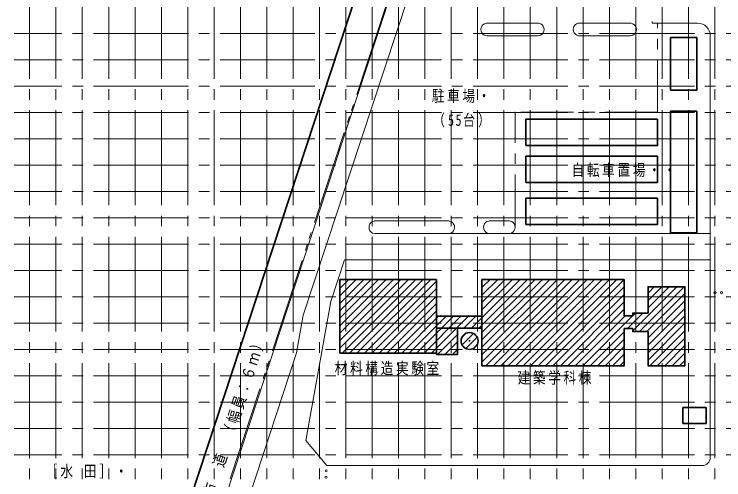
# Model space of a CAD drawing. Units: millimetres, scale not verified. Extents: x -269386 to 273530, y -150741 to 145098.
# Drawn here: x -263527 to -128890, y -14642 to 73722 of the extents above; entities that cross this region are included whole.
import ezdxf

# ---------------------------------------------------------------- set-up
doc = ezdxf.new("R2010")
doc.units = ezdxf.units.MM
doc.header["$LTSCALE"] = 2000
for name, pattern in [('CHAIN1', [8, 5, -1, 1, -1]), ('CHAIN2', [12, 9, -1, 1, -1]), ('DOUBLE_CHAIN2', [12.8, 9, -1, 0.6, -0.6, 0.6, -1])]:
    doc.linetypes.add(name, pattern=pattern)
for name, color, linetype, lineweight in [('0-0_ 補助線', 4, 'CHAIN2', 9), ('1-1_ 1-1ﾚｲﾔ', 2, 'Continuous', 18), ('1-D_ 1-Dﾚｲﾔ', 2, 'Continuous', 18), ('7-1_ 7-1ﾚｲﾔ', 4, 'Continuous', 9), ('7-2_ 7-2ﾚｲﾔ', 7, 'Continuous', 35), ('7-F_ 7-Fﾚｲﾔ', 1, 'Continuous', 9)]:
    doc.layers.add(name, color=color, linetype=linetype, lineweight=lineweight)
for name, color, linetype in [('1-7_ 1-7ﾚｲﾔ', 7, 'Continuous'), ('1-9_ 1-9ﾚｲﾔ', 7, 'Continuous'), ('7-9_ 7-9ﾚｲﾔ', 7, 'Continuous')]:
    doc.layers.add(name, color=color, linetype=linetype)
doc.styles.add('ＭＳ ゴシック', font='')
doc.styles.get('ＭＳ ゴシック').set_extended_font_data('MS Gothic')

msp = doc.modelspace()

# ---------------------------------------------------------------- linework, layer by layer
at = {"layer": '0-0_ 補助線'}
for p, q in [((-260599, 103484), (-260599, -134582)), ((-255599, 103484), (-255599, -134582)), ((-250599, 103484), (-250599, -134582)), ((-245599, 103484), (-245599, -134582)), ((-240599, 103484), (-240599, -134582)), ((-235599, 103484), (-235599, -134582)), ((-230599, 103484), (-230599, -134582)), ((-225599, 103484), (-225599, -134582)), ((-220599, 103484), (-220599, -134582)), ((-215599, 103484), (-215599, -134582)), ((-210599, 103484), (-210599, -134582)), ((-205599, 103484), (-205599, -134582)), ((-200599, 103484), (-200599, -134582)), ((-195599, 103484), (-195599, -134582)), ((-190599, 103484), (-190599, -134582)), ((-185599, 103484), (-185599, -134582)), ((-180599, 103484), (-180599, -134582)), ((-175599, 103484), (-175599, -134582)), ((-170599, 103484), (-170599, -134582)), ((-165599, 103484), (-165599, -134582)), ((-160599, 103484), (-160599, -134582)), ((-155599, 103484), (-155599, -134582)), ((-150599, 103484), (-150599, -134582)), ((-145599, 103484), (-145599, -134582)), ((-140599, 103484), (-140599, -134582)), ((-135599, 103484), (-135599, -134582)), ((-130599, 103484), (-130599, -134582)), ((273530, 70082), (-263527, 70082)), ((273530, 65082), (-263527, 65082)), ((273530, 60082), (-263527, 60082)), ((273530, 55082), (-263527, 55082)), ((273530, 50082), (-263527, 50082)), ((273530, 45082), (-263527, 45082)), ((273530, 40082), (-263527, 40082)), ((273530, 35082), (-263527, 35082)), ((273530, 30082), (-263527, 30082)), ((273530, 25082), (-263527, 25082)), ((273530, 20082), (-263527, 20082)), ((273530, 15082), (-263527, 15082)), ((273530, 10082), (-263527, 10082)), ((273530, 5082), (-263527, 5082)), ((273530, 82), (-263527, 82)), ((273530, -4918), (-263527, -4918)), ((273530, -9918), (-263527, -9918))]:
    msp.add_line(p, q, dxfattribs=at)
at = {"layer": '1-1_ 1-1ﾚｲﾔ'}
for p, q in [((-254323, -111805), (-187395, 91742)), ((-208717, 16618), (-184300, 90585)), ((-164089, 72027), (-173905, 72027)), ((-146566, 72027), (-156374, 72027)), ((-142485, 72361), (-142485, 72012)), ((-142400, 72027), (-142483, 72027)), ((-133858, 72027), (-142405, 72027)), ((-164163, 69627), (-173821, 69627)), ((-146665, 69627), (-156382, 69627)), ((-131458, 69627), (-131458, -10452)), ((-181032, 34483), (-195158, 34483)), ((-169546, 34483), (-173414, 34483)), ((-131444, 32083), (-195133, 32083)), ((-203459, 19210), (-200870, 27083)), ((-131444, 27083), (-200870, 27083)), ((-208173, -7181), (-203459, 19210)), ((-208717, 16618), (-209951, 9447)), ((-251347, -116505), (-209951, 9447)), ((-208173, -7181), (-204193, -11935)), ((-204193, -11935), (-132958, -11935))]:
    msp.add_line(p, q, dxfattribs=at)
at = {"layer": '1-1_ 1-1ﾚｲﾔ', "linetype": 'CHAIN1'}
for p, q in [((-141442, 55046), (-141442, 72069)), ((-141381, 55097), (-168591, 55097)), ((-168493, 33297), (-168493, 55178))]:
    msp.add_line(p, q, dxfattribs=at)
at = {"layer": '1-1_ 1-1ﾚｲﾔ'}
for centre, radius, start, end in [((-173783, 70833), 1202, 84.1442, 274.3985), ((-164180, 70825), 1197, 265.62938, 91.81276), ((-156275, 70825), 1198, 87.81154, 276.259), ((-146687, 70833), 1203, 265.54369, 94.73376), ((-133858, 69627), 2400, 0, 90), ((-133858, 69627), 2400, 0, 90), ((-133858, 69627), 2400, 0, 90), ((-194999, 33279), 1208, 83.26721, 276.87454), ((-181183, 33279), 1207, 263.88414, 94.36865), ((-173287, 33279), 1201, 85.20291, 274.49242), ((-169680, 33279), 1203, 265.57059, 94.36821), ((-132958, -10435), 1500, 270, 0)]:
    msp.add_arc(centre, radius, start, end, dxfattribs=at)
at = {"layer": '1-D_ 1-Dﾚｲﾔ'}
for centre in [(-130566, 20863), (-129344, 20863), (-204338, -12947), (-204361, -14145)]:
    msp.add_circle(centre, 200, dxfattribs=at)
at = {"layer": '7-1_ 7-1ﾚｲﾔ', "color": 7, "lineweight": 35}
msp.add_line((-193285, 93678), (-260212, -109868), dxfattribs=at)
at = {"layer": '7-1_ 7-1ﾚｲﾔ', "color": 6, "linetype": 'DOUBLE_CHAIN2'}
msp.add_line((-254513, -111742), (-187585, 91804), dxfattribs=at)
at = {"layer": '7-2_ 7-2ﾚｲﾔ'}
for p, q in [((-134032, 69302), (-139032, 69302)), ((-139032, 59302), (-139032, 69302)), ((-134032, 59302), (-134032, 69302)), ((-134032, 59302), (-139032, 59302)), ((-139032, 32066), (-139032, 55302)), ((-166451, 53788), (-141451, 53788)), ((-166451, 48788), (-166451, 53788)), ((-166451, 46788), (-141451, 46788)), ((-166451, 41788), (-166451, 46788)), ((-141451, 41788), (-141451, 46788)), ((-166451, 41788), (-141451, 41788)), ((-166451, 38788), (-141451, 38788)), ((-166451, 33788), (-166451, 38788)), ((-141451, 33788), (-141451, 38788)), ((-166451, 33788), (-141451, 33788)), ((-139062, 32227), (-134008, 32227)), ((-201770, 23398), (-183420, 23398)), ((-201770, 23398), (-201770, 9398)), ((-174770, 23398), (-174770, 6998)), ((-147770, 23398), (-174770, 23398)), ((-174770, 16398), (-183420, 16398)), ((-174770, 14148), (-183420, 14148)), ((-179420, 14148), (-179420, 9148)), ((-177045, 11704), (-177197, 11704)), ((-177121, 11805), (-177121, 11603)), ((-201770, 9398), (-183420, 9398)), ((-183420, 9148), (-179420, 9148)), ((-136658, -935), (-132258, -935)), ((-136658, -935), (-136658, -3935)), ((-132258, -935), (-132258, -3935)), ((-136658, -3935), (-132258, -3935))]:
    msp.add_line(p, q, dxfattribs=at)
for points in [[(-134032, 32066), (-134032, 55302), (-139032, 55302)], [(-166451, 48788), (-141451, 48788), (-141451, 53788)], [(-183420, 23398), (-183420, 16857), (-183420, 9148)], [(-174770, 6998), (-147770, 6998), (-147770, 14049), (-146170, 14049), (-146170, 13499), (-143270, 13499), (-143270, 6997), (-136270, 6997), (-136270, 21997), (-143270, 21997), (-143270, 16999), (-146170, 16999), (-146170, 16449), (-147770, 16449), (-147770, 23398)]]:
    msp.add_lwpolyline(points, dxfattribs=at)
msp.add_circle((-177119, 11703), 1604, dxfattribs=at)
at = {"layer": '7-F_ 7-Fﾚｲﾔ'}
for p, q in [((-201770, 10362), (-188734, 23398)), ((-201770, 11776), (-190148, 23398)), ((-201770, 13191), (-191562, 23398)), ((-201770, 14605), (-192977, 23398)), ((-201770, 16019), (-194391, 23398)), ((-201770, 17433), (-195805, 23398)), ((-201770, 18847), (-197219, 23398)), ((-201770, 20262), (-198634, 23398)), ((-201770, 21676), (-200048, 23398)), ((-201770, 23090), (-201462, 23398)), ((-201320, 9398), (-187320, 23398)), ((-199906, 9398), (-185906, 23398)), ((-198491, 9398), (-184491, 23398)), ((-197077, 9398), (-183420, 23055)), ((-176791, 14148), (-167542, 23398)), ((-175377, 14148), (-166127, 23398)), ((-174770, 7684), (-159056, 23398)), ((-174770, 9098), (-160470, 23398)), ((-174770, 10512), (-161885, 23398)), ((-174770, 18998), (-170370, 23398)), ((-174770, 20412), (-171784, 23398)), ((-174770, 21826), (-173198, 23398)), ((-174770, 23240), (-174613, 23398)), ((-174770, 17584), (-168956, 23398)), ((-174770, 11927), (-163299, 23398)), ((-174770, 13341), (-164713, 23398)), ((-174042, 6998), (-157642, 23398)), ((-172628, 6998), (-156228, 23398)), ((-171214, 6998), (-154814, 23398)), ((-169799, 6998), (-153399, 23398)), ((-168385, 6998), (-151985, 23398)), ((-166971, 6998), (-150571, 23398)), ((-165557, 6998), (-149157, 23398)), ((-164143, 6998), (-147770, 23370)), ((-195663, 9398), (-183420, 21641)), ((-162728, 6998), (-147770, 21956)), ((-146170, 13657), (-137829, 21997)), ((-144914, 13499), (-136415, 21997)), ((-143270, 17971), (-139244, 21997)), ((-143270, 19385), (-140658, 21997)), ((-143270, 20799), (-142072, 21997)), ((-194249, 9398), (-183420, 20227)), ((-161314, 6998), (-147770, 20542)), ((-143499, 13499), (-136270, 20728)), ((-159900, 6998), (-147770, 19128)), ((-143270, 12314), (-136270, 19314)), ((-192835, 9398), (-183420, 18813)), ((-158486, 6998), (-147770, 17714)), ((-143270, 10900), (-136270, 17900)), ((-191420, 9398), (-183420, 17398)), ((-190006, 9398), (-183006, 16398)), ((-188592, 9398), (-181592, 16398)), ((-187178, 9398), (-180178, 16398)), ((-185763, 9398), (-178764, 16398)), ((-184349, 9398), (-177349, 16398)), ((-178205, 14148), (-175956, 16398)), ((-157071, 6998), (-147620, 16449)), ((-155657, 6998), (-146206, 16449)), ((-147192, 14049), (-144242, 16999)), ((-146170, 16485), (-145656, 16999)), ((-143270, 9486), (-136270, 16486)), ((-143270, 8071), (-136270, 15071)), ((-154243, 6998), (-147770, 13471)), ((-142930, 6997), (-136270, 13657)), ((-183205, 9148), (-179420, 12934)), ((-178584, 12355), (-177771, 13168)), ((-178549, 10976), (-176392, 13133)), ((-177841, 10270), (-175686, 12425)), ((-141516, 6997), (-136270, 12243)), ((-181791, 9148), (-179420, 11519)), ((-176454, 10242), (-175658, 11038)), ((-152829, 6998), (-147770, 12057)), ((-140101, 6997), (-136270, 10829)), ((-180377, 9148), (-179420, 10105)), ((-151415, 6998), (-147770, 10643)), ((-150000, 6998), (-147770, 9228)), ((-138687, 6997), (-136270, 9415)), ((-148586, 6998), (-147770, 7814)), ((-137273, 6997), (-136270, 8000))]:
    msp.add_line(p, q, dxfattribs=at)

# ---------------------------------------------------------------- texts
at = {"layer": '1-7_ 1-7ﾚｲﾔ', "insert": (-184063, 52246), "char_height": 2199, "attachment_point": 7, "style": 'ＭＳ ゴシック'}
msp.add_mtext('\\T1.27;\\W0.75;（55台）', dxfattribs=at)
at = {"layer": '1-9_ 1-9ﾚｲﾔ', "insert": (-184287, 56859), "char_height": 2199, "attachment_point": 7, "style": 'ＭＳ ゴシック'}
msp.add_mtext('\\T1.21;\\W0.8;駐車場・', dxfattribs=at)
at = {"layer": '7-9_ 7-9ﾚｲﾔ', "char_height": 2199, "attachment_point": 7, "style": 'ＭＳ ゴシック'}
for s, insert in [('\\T1.21;\\W0.8;自転車置場・・', (-157785, 42807)), ('\\T1.21;\\W0.8;材料構造実験室', (-202710, 5189)), ('\\T1.21;\\W0.8;建築学科棟', (-168010, 3387)), ('\\T1.23;\\W0.8;［水\\~田］・', (-257698, -14366))]:
    msp.add_mtext(s, dxfattribs=dict(at, insert=insert))
at = {"layer": '7-9_ 7-9ﾚｲﾔ', "insert": (-225383, -18020), "char_height": 2199, "attachment_point": 7, "rotation": 71.779, "style": 'ＭＳ ゴシック'}
msp.add_mtext('\\T1.21;\\W0.8;市\u3000道\u3000（幅員：６ｍ）', dxfattribs=at)

doc.saveas('drawing.dxf')
